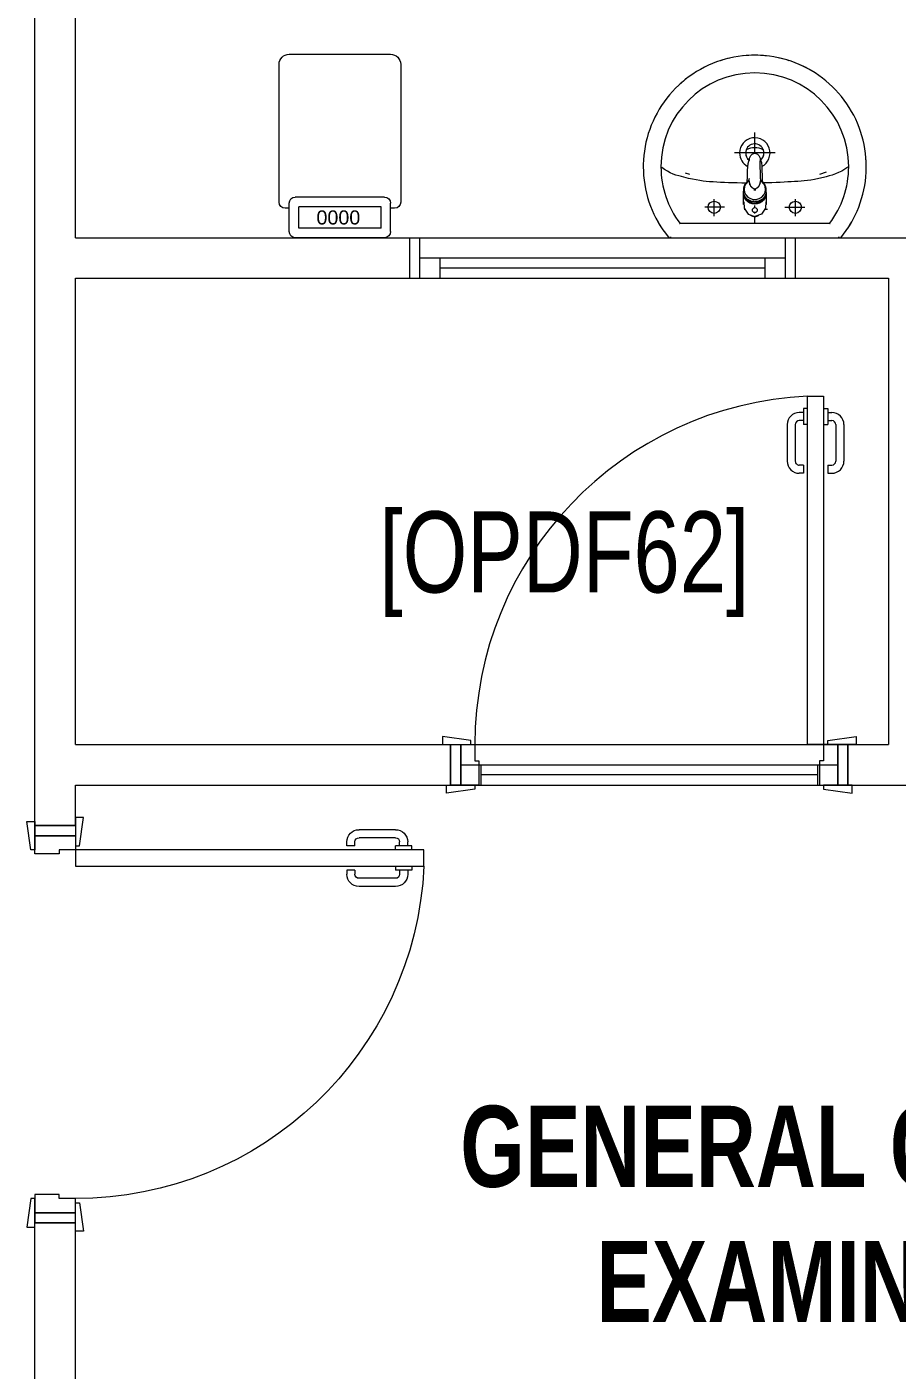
# Model space of a CAD drawing. Header units: millimetres. Extents: x -2143172 to 5255, y -610845 to 279739.
# Drawn here: x -1254381 to -1252235, y -17958 to -14645 of the extents above; entities that cross this region are included whole.
import ezdxf

# ---------------------------------------------------------------- set-up
doc = ezdxf.new("R2010")
doc.units = ezdxf.units.MM
doc.header["$LTSCALE"] = 30
for name, color, linetype, lineweight in [('72_EGR_BASE_TEXT', 7, 'Continuous', 5), ('Aluminum', 7, 'Continuous', 5), ('LOADING', 163, 'Continuous', 5), ('P-SANR-FIXT', 6, 'Continuous', 18), ('P-SANR-FIXT-1', 6, 'Continuous', 13), ('Walls', 32, 'Continuous', 5)]:
    doc.layers.add(name, color=color, linetype=linetype, lineweight=lineweight)
doc.layers.add('Wooden Joinery', color=7, linetype='Continuous', lineweight=5, true_color=0x521300)
doc.styles.get("Standard").update_dxf_attribs({"font": ''})
doc.styles.add('X3G_ENTITY_9EC9', font='swisscl.ttf', dxfattribs={"height": 0.2})
doc.styles.add('X3G_ENTITY_9F38', font='swisscl.ttf', dxfattribs={"height": 0.2})
doc.styles.get('Standard').set_extended_font_data('@Arial Unicode MS')

# ---------------------------------------------------------------- blocks, each defined once
blk = doc.blocks.new('A$C72370EFE')
at = {"layer": 'Wooden Joinery'}
for p, q in [((-0.01, -0.03), (-0.01, -0.07)), ((0, -0.03), (-0.01, -0.03)), ((0.04, -0.03), (0.05, -0.03)), ((0.05, -0.03), (0.05, -0.07)), ((-0.01, -0.04), (-0.02, -0.04)), ((-0.01, -0.06), (-0.02, -0.06)), ((0.05, -0.04), (0.06, -0.04)), ((0.05, -0.06), (0.06, -0.06)), ((-0.05, -0.07), (-0.05, -0.16)), ((-0.03, -0.07), (-0.03, -0.16)), ((0, -0.07), (-0.01, -0.07)), ((0.04, -0.07), (0.05, -0.07)), ((0.07, -0.07), (0.07, -0.16)), ((0.09, -0.07), (0.09, -0.16)), ((-0.01, -0.17), (-0.02, -0.17)), ((-0.01, -0.19), (-0.02, -0.19)), ((-0.01, -0.17), (-0.01, -0.19)), ((0.05, -0.17), (0.06, -0.17)), ((0.05, -0.17), (0.05, -0.19)), ((0.05, -0.19), (0.06, -0.19))]:
    blk.add_line(p, q, dxfattribs=at)
for centre, radius, start, end in [((-0.02, -0.07), 0.03, 90, 180), ((-0.02, -0.07), 0.01, 90, 180), ((0.06, -0.07), 0.03, 0, 90), ((0.06, -0.07), 0.01, 0, 90), ((-0.02, -0.16), 0.03, 180, 270), ((-0.02, -0.16), 0.01, 180, 270), ((0.06, -0.16), 0.01, 270, 0), ((0.06, -0.16), 0.03, 270, 0)]:
    blk.add_arc(centre, radius, start, end, dxfattribs=at)
blk = doc.blocks.new('A$C5DAD61B4')
at = {"layer": 'Wooden Joinery'}
for points in [[(80, 959.1), (80, 969.1), (10, 979.1), (10, 959.1)], [(940, 959.1), (940, 969.1), (1010, 979.1), (1010, 959.1)], [(70, 859.1), (70, 849.1), (0, 839.1), (0, 859.1)], [(120, 859.1), (120, 0), (80, 0), (80, 859.1)], [(950, 859.1), (950, 849.1), (1020, 839.1), (1020, 859.1)]]:
    blk.add_lwpolyline(points, close=True, dxfattribs=at)
for points in [[(45, 859.1), (45, 959.1), (20, 959.1), (20, 859.1), (45, 859.1)], [(45, 859.1), (80, 859.1), (80, 899.1), (90, 899.1), (90, 959.1), (45, 959.1), (45, 859.1)], [(975, 859.1), (940, 859.1), (940, 899.1), (930, 899.1), (930, 959.1), (975, 959.1), (975, 859.1)], [(975, 859.1), (975, 959.1), (1000, 959.1), (1000, 859.1), (975, 859.1)]]:
    blk.add_lwpolyline(points, dxfattribs=at)
blk.add_arc((80, 859.1), 860, 272.666, 0, dxfattribs=at)
at = {"layer": 'Wooden Joinery', "xscale": 999.9999999998854, "yscale": 999.9999999998854, "zscale": 999.9999999998854, "rotation": 180}
blk.add_blockref('A$C72370EFE', (120, 0), dxfattribs=at)
blk = doc.blocks.new('FP_138-161_A_00_GFL_-0_080_Einreichung_Grundrisse_100')
at = {"layer": 'P-SANR-FIXT'}
blk.add_line((-0.0044, -0.0019), (-0.0045, -0.0021), dxfattribs=at)
at = {"layer": 'P-SANR-FIXT', "flags": 128}
blk.add_lwpolyline([(-0.0057, -0.0037), (-0.0058, -0.0039), (-0.006, -0.004)], dxfattribs=at)
blk = doc.blocks.new('FP_139-161_A_00_GFL_-0_080_Einreichung_Grundrisse_100')
at = {"layer": 'P-SANR-FIXT'}
blk.add_line((0.0045, -0.0022), (0.0044, -0.002), dxfattribs=at)
at = {"layer": 'P-SANR-FIXT', "flags": 128}
blk.add_lwpolyline([(0.006, -0.004), (0.0059, -0.0039), (0.0057, -0.0038)], dxfattribs=at)
blk = doc.blocks.new('IS_Ceraplus_B8204_BIM_BG _1_ - B8204AA - CERAPLUS single lever basin mixer with pop-up waste-V137-161_A_00_GFL_-0_080_Einreichung_Grundrisse_100')
at = {"layer": 'P-SANR-FIXT-1'}
h = blk.add_hatch(dxfattribs=at)
h.set_pattern_fill('FP_26', color=256, style=0, pattern_type=2)
h.set_pattern_definition([(225, (0.009, 0), (0.010607, -0.010607), []), (315, (0.009, 0), (0.010607, 0.010607), [])])
h.paths.add_polyline_path([(0.0056, -0.002), (0.0058, -0.0024), (0.0058, -0.0021)])
h.paths.add_polyline_path([(0.007, -0.0039), (0.0088, -0.0045), (0.0084, -0.0043)])
at = {"layer": 'LOADING'}
for p, q in [((-0.028, 0), (-0.028, -0.0281)), ((-0.0262, -0.0282), (-0.0263, -0.0287)), ((0.0263, -0.0287), (0.0262, -0.0282)), ((0.0262, -0.0293), (0.0263, -0.0287)), ((0.028, -0.0281), (0.028, 0)), ((-0.0274, -0.0337), (-0.0271, -0.0392)), ((-0.0137, -0.0512), (-0.0129, -0.0517)), ((0.0124, -0.052), (0.0133, -0.0515)), ((0.014, -0.0647), (0.0133, -0.1077)), ((0.0185, -0.0618), (0.019, -0.0539)), ((0.019, -0.0539), (0.0188, -0.0561)), ((0.0271, -0.0392), (0.0274, -0.0337))]:
    blk.add_line(p, q, dxfattribs=at)
at = {"layer": 'LOADING', "flags": 128}
for points in [[(-0.0272, -0.0069), (-0.0266, 0.009), (-0.0165, 0.0236), (0, 0.0291)], [(0.0272, -0.0069), (0.0266, 0.009), (0.0165, 0.0236), (0, 0.0291)], [(-0.0176, -0.0568), (-0.0224, -0.0513), (-0.0254, -0.0448), (-0.0264, -0.0376), (-0.0253, -0.0305), (-0.0222, -0.024), (-0.0172, -0.0186), (-0.0109, -0.0147), (-0.0037, -0.0127), (0.0037, -0.0127), (0.0109, -0.0147), (0.0172, -0.0186), (0.0222, -0.024), (0.0253, -0.0305), (0.0264, -0.0376), (0.0254, -0.0448), (0.0224, -0.0513), (0.0176, -0.0568)], [(-0.0271, -0.0393), (-0.027, -0.0403), (-0.0269, -0.0414), (-0.0267, -0.0424), (-0.0265, -0.0434), (-0.0262, -0.0444), (-0.0259, -0.0454), (-0.0255, -0.0464), (-0.0252, -0.0474), (-0.0247, -0.0484), (-0.0243, -0.0493), (-0.0238, -0.0502), (-0.0232, -0.0511), (-0.0226, -0.052), (-0.022, -0.0529), (-0.0214, -0.0537), (-0.0207, -0.0545), (-0.0199, -0.0553), (-0.0192, -0.0561), (-0.0184, -0.0568), (-0.0176, -0.0575), (-0.0173, -0.0577)], [(-0.019, -0.0539), (-0.0185, -0.0615), (-0.0185, -0.0618)], [(-0.0162, -0.0579), (-0.0156, -0.058), (-0.0151, -0.0581), (-0.0146, -0.0583), (-0.0142, -0.0586), (-0.0139, -0.0588), (-0.0138, -0.0591)], [(-0.0138, -0.0591), (-0.0139, -0.0612), (-0.014, -0.0633)], [(0.0138, -0.0591), (0.0139, -0.0588), (0.0142, -0.0586), (0.0146, -0.0583), (0.0151, -0.0581), (0.0156, -0.058), (0.0162, -0.0579)], [(0.014, -0.0633), (0.0139, -0.0612), (0.0138, -0.0591)], [(0.0171, -0.0578), (0.0174, -0.0575), (0.0176, -0.0568)], [(0.0173, -0.0577), (0.0181, -0.057), (0.0189, -0.0563), (0.0197, -0.0556), (0.0204, -0.0548), (0.0211, -0.054), (0.0218, -0.0532), (0.0224, -0.0523), (0.023, -0.0514), (0.0236, -0.0505), (0.0241, -0.0496), (0.0246, -0.0487), (0.025, -0.0477), (0.0254, -0.0467), (0.0258, -0.0458), (0.0261, -0.0448), (0.0264, -0.0437), (0.0266, -0.0427), (0.0268, -0.0417), (0.027, -0.0407), (0.0271, -0.0396), (0.0271, -0.0393)], [(0.0184, -0.0651), (0.0184, -0.0652), (0.0184, -0.0652), (0.0184, -0.0652), (0.0184, -0.0654), (0.0184, -0.0655)], [(-0.0181, -0.0728), (-0.0177, -0.083), (-0.0172, -0.0938)], [(0.0172, -0.0938), (0.0177, -0.083), (0.0181, -0.0728)], [(-0.0129, -0.1142), (-0.0124, -0.1161), (-0.0118, -0.1179), (-0.0109, -0.1197), (-0.0098, -0.1214), (-0.0084, -0.123), (-0.0067, -0.1244), (-0.0047, -0.1255), (-0.0025, -0.1263), (0, -0.1266)], [(0, -0.1266), (0.0025, -0.1263), (0.0047, -0.1255), (0.0067, -0.1244), (0.0084, -0.123), (0.0098, -0.1214), (0.0109, -0.1197), (0.0118, -0.1179), (0.0124, -0.1161), (0.0129, -0.1142)]]:
    blk.add_lwpolyline(points, dxfattribs=at)
at = {"layer": 'LOADING'}
for centre, radius, start, end in [((0, 0.0135), 0.00603, 0, 180), ((0, 0.0135), 0.00603, 180, 0), ((-0.009, 0), 0.005, 300, 315), ((0.009, 0), 0.005, 225, 240)]:
    blk.add_arc(centre, radius, start, end, dxfattribs=at)
for centre, major_axis, start_param, end_param in [((0, -0.0281), (-0.028, 0), 4.712389, 6.47291), ((0, -0.0321), (0.0275, 0), 3.141823, 3.202701), ((0, -0.0287), (0.0267, 0), 1.570796, 3.036556), ((0, -0.0287), (0.0263, 0), 2.625648, 2.791756), ((0, -0.0287), (-0.0263, 0), 4.712389, 5.759587), ((0, -0.0281), (0.028, 0), 6.093357, 7.853982), ((0, -0.0287), (0.0267, 0), 0.105099, 1.570796), ((0, -0.0287), (0.0262, 0), 0.523599, 1.570796), ((0, -0.0287), (0.0262, 0), 0.349919, 0.515945), ((0, -0.0321), (0.0275, 0), 6.222066, 6.282955), ((0, -0.0321), (0.0275, 0), 3.239313, 3.439417), ((0, -0.0281), (0.028, 0), 3.371221, 3.483334), ((0, -0.0312), (0.0248, 0), 4.111947, 4.191073), ((0, -0.0281), (0.028, 0), 4.202431, 4.259552), ((0, -0.0287), (0.0263, 0), 4.169225, 4.2325), ((0, -0.0281), (0.028, 0), 5.172057, 5.222265), ((0, -0.0287), (0.0267, 0), 6.059374, 6.108652), ((0, -0.0321), (0.0275, 0), 5.985527, 6.185455), ((0, -0.0281), (0.028, 0), 5.94107, 6.05344)]:
    blk.add_ellipse(centre, major_axis=major_axis, ratio=0.961262, start_param=start_param, end_param=end_param, dxfattribs=at)
for points, knots in [([(-0.0215, -0.0162), (-0.0216, -0.0163), (-0.0219, -0.0167), (-0.0227, -0.0177), (-0.0238, -0.0192), (-0.0249, -0.0211), (-0.0258, -0.0231), (-0.0266, -0.0253), (-0.0273, -0.0282), (-0.0275, -0.0305), (-0.0275, -0.0321)], [0.7859035, 0.7859035, 0.7859035, 0.7859035, 0.7916667, 0.8055556, 0.8333333, 0.8611111, 0.8888889, 0.9166667, 0.9444444, 1, 1, 1, 1]), ([(0.021, -0.0157), (0.0208, -0.0154), (0.0203, -0.0149), (0.0192, -0.0139), (0.0177, -0.0127), (0.0161, -0.0117), (0.0148, -0.0109), (0.0138, -0.0104), (0.0127, -0.0099), (0.0113, -0.0093), (0.0087, -0.0084), (0.0048, -0.0075), (0, -0.0071), (-0.0048, -0.0075), (-0.0087, -0.0084), (-0.0113, -0.0093), (-0.0127, -0.0099), (-0.0138, -0.0104), (-0.0148, -0.0109), (-0.0161, -0.0117), (-0.0177, -0.0127), (-0.0191, -0.0139), (-0.0202, -0.0149), (-0.0208, -0.0154), (-0.021, -0.0157)], [0.2222222, 0.2222222, 0.2222222, 0.2222222, 0.2361111, 0.25, 0.2777778, 0.3055556, 0.3194444, 0.3333333, 0.3472222, 0.3611111, 0.3888889, 0.4444444, 0.5, 0.5555556, 0.6111111, 0.6388889, 0.6527778, 0.6666667, 0.6805556, 0.6944444, 0.7222222, 0.75, 0.7638889, 0.7777778, 0.7777778, 0.7777778, 0.7777778]), ([(0.0275, -0.0321), (0.0275, -0.0305), (0.0273, -0.0282), (0.0266, -0.0253), (0.0258, -0.0231), (0.0249, -0.0211), (0.0238, -0.0192), (0.0227, -0.0177), (0.0219, -0.0167), (0.0216, -0.0163), (0.0215, -0.0162)], [0, 0, 0, 0, 0.0555556, 0.0833333, 0.1111111, 0.1388889, 0.1666667, 0.1944444, 0.2083333, 0.2142181, 0.2142181, 0.2142181, 0.2142181]), ([(-0.0188, -0.0538), (-0.0188, -0.0547), (-0.0186, -0.0582), (-0.0185, -0.0619), (-0.0184, -0.0646)], [0.6724021, 0.6724021, 0.6724021, 0.6724021, 0.75, 1, 1, 1, 1]), ([(-0.0162, -0.0579), (-0.0162, -0.0578), (-0.0163, -0.0578), (-0.0165, -0.0577), (-0.0166, -0.0575), (-0.0167, -0.0574), (-0.0169, -0.0573), (-0.017, -0.0572), (-0.0172, -0.0571), (-0.0173, -0.057), (-0.0175, -0.0569), (-0.0176, -0.0568)], [0, 0, 0, 0, 0.1, 0.2, 0.3, 0.4, 0.5, 0.6, 0.7, 0.8, 1, 1, 1, 1]), ([(-0.0148, -0.0587), (-0.015, -0.0586), (-0.0159, -0.0583), (-0.0167, -0.058), (-0.0172, -0.0578)], [0.8, 0.8, 0.8, 0.8, 0.85, 1, 1, 1, 1]), ([(0, -0.0378), (-0.0005, -0.038), (-0.0012, -0.0384), (-0.0021, -0.0389), (-0.0028, -0.0393), (-0.0035, -0.0397), (-0.0042, -0.04), (-0.0049, -0.0405), (-0.0055, -0.0409), (-0.0061, -0.0414), (-0.0067, -0.0419), (-0.0072, -0.0424), (-0.0078, -0.0429), (-0.0083, -0.0435), (-0.0088, -0.0441), (-0.0092, -0.0446), (-0.0096, -0.0452), (-0.01, -0.0459), (-0.0103, -0.0466), (-0.0105, -0.0472), (-0.0107, -0.0477), (-0.0108, -0.0481), (-0.0109, -0.0484), (-0.0111, -0.0489), (-0.0114, -0.0497), (-0.0118, -0.0509), (-0.0122, -0.0521), (-0.0124, -0.053), (-0.0126, -0.0537), (-0.0128, -0.0544), (-0.0129, -0.0552), (-0.0131, -0.0559), (-0.0132, -0.0566), (-0.0134, -0.0572), (-0.0136, -0.0581), (-0.0137, -0.0587), (-0.0138, -0.0591)], [0, 0, 0, 0, 0.055556, 0.083333, 0.111111, 0.138889, 0.166667, 0.194444, 0.222222, 0.25, 0.277778, 0.305556, 0.333333, 0.361111, 0.388889, 0.416667, 0.444444, 0.472222, 0.5, 0.527778, 0.541667, 0.555556, 0.569444, 0.583333, 0.611111, 0.666667, 0.722222, 0.75, 0.777778, 0.805556, 0.833333, 0.861111, 0.888889, 0.916667, 0.944444, 1, 1, 1, 1]), ([(0, -0.0357), (-0.0006, -0.0357), (-0.0013, -0.0357), (-0.002, -0.0357), (-0.0022, -0.0357)], [0, 0, 0, 0, 0.1, 0.1298359, 0.1298359, 0.1298359, 0.1298359]), ([(0.0022, -0.0357), (0.002, -0.0357), (0.0013, -0.0357), (0.0006, -0.0357), (0, -0.0357)], [0.8701578, 0.8701578, 0.8701578, 0.8701578, 0.9, 1, 1, 1, 1]), ([(0.0138, -0.0591), (0.0137, -0.0587), (0.0136, -0.0581), (0.0134, -0.0572), (0.0132, -0.0566), (0.0131, -0.0559), (0.0129, -0.0552), (0.0128, -0.0544), (0.0126, -0.0537), (0.0124, -0.053), (0.0122, -0.0521), (0.0118, -0.0509), (0.0114, -0.0497), (0.0111, -0.0489), (0.0109, -0.0484), (0.0108, -0.0481), (0.0107, -0.0477), (0.0105, -0.0472), (0.0103, -0.0466), (0.01, -0.0459), (0.0096, -0.0452), (0.0092, -0.0446), (0.0088, -0.0441), (0.0083, -0.0435), (0.0078, -0.0429), (0.0072, -0.0424), (0.0067, -0.0419), (0.0061, -0.0414), (0.0055, -0.0409), (0.0049, -0.0405), (0.0042, -0.04), (0.0035, -0.0397), (0.0028, -0.0393), (0.0021, -0.0389), (0.0012, -0.0384), (0.0005, -0.038), (0, -0.0378)], [0, 0, 0, 0, 0.055556, 0.083333, 0.111111, 0.138889, 0.166667, 0.194444, 0.222222, 0.25, 0.277778, 0.333333, 0.388889, 0.416667, 0.430556, 0.444444, 0.458333, 0.472222, 0.5, 0.527778, 0.555556, 0.583333, 0.611111, 0.638889, 0.666667, 0.694444, 0.722222, 0.75, 0.777778, 0.805556, 0.833333, 0.861111, 0.888889, 0.916667, 0.944444, 1, 1, 1, 1]), ([(0.0141, -0.0613), (0.0141, -0.0611), (0.0143, -0.0608), (0.0145, -0.0604), (0.0148, -0.06), (0.0151, -0.0596), (0.0153, -0.0594), (0.0155, -0.0592), (0.0156, -0.059), (0.0158, -0.0588), (0.016, -0.0587), (0.0163, -0.0585), (0.0165, -0.0583), (0.0166, -0.0582)], [0.3333333, 0.3333333, 0.3333333, 0.3333333, 0.4166667, 0.5, 0.5833333, 0.6666667, 0.7083333, 0.75, 0.7916667, 0.8333333, 0.875, 0.9166667, 1, 1, 1, 1]), ([(0.0176, -0.0568), (0.0175, -0.0569), (0.0173, -0.057), (0.0172, -0.0571), (0.017, -0.0572), (0.0169, -0.0573), (0.0167, -0.0574), (0.0166, -0.0575), (0.0165, -0.0577), (0.0163, -0.0578), (0.0162, -0.0578), (0.0162, -0.0579)], [0, 0, 0, 0, 0.2, 0.3, 0.4, 0.5, 0.6, 0.7, 0.8, 0.9, 1, 1, 1, 1]), ([(0.0184, -0.0646), (0.0185, -0.0619), (0.0186, -0.0582), (0.0188, -0.0547), (0.0188, -0.0538)], [0, 0, 0, 0, 0.25, 0.3275586, 0.3275586, 0.3275586, 0.3275586]), ([(-0.0131, -0.1116), (-0.0132, -0.1115), (-0.0135, -0.1109), (-0.0141, -0.1099), (-0.0147, -0.1086), (-0.0153, -0.1072), (-0.0159, -0.1053), (-0.0167, -0.1021), (-0.0171, -0.0992), (-0.0171, -0.0973)], [0.4856715, 0.4856715, 0.4856715, 0.4856715, 0.5, 0.55, 0.6, 0.65, 0.7, 0.8, 1, 1, 1, 1]), ([(0.0131, -0.1116), (0.0133, -0.1113), (0.0137, -0.1106), (0.0142, -0.1096), (0.0147, -0.1084), (0.0153, -0.1072), (0.0159, -0.1053), (0.0167, -0.1021), (0.0171, -0.0992), (0.0171, -0.0973)], [-0.5143371, -0.5143371, -0.5143371, -0.5143371, -0.475, -0.4375, -0.4, -0.35, -0.3, -0.2, 0, 0, 0, 0]), ([(-0.0132, -0.1091), (-0.0132, -0.1096), (-0.0132, -0.1103), (-0.0132, -0.1111), (-0.0132, -0.1115), (-0.0132, -0.1118), (-0.0131, -0.1122), (-0.0131, -0.1125), (-0.0131, -0.1128), (-0.0131, -0.1131), (-0.013, -0.1134), (-0.013, -0.1138), (-0.0129, -0.1141), (-0.0129, -0.1142)], [0.2, 0.2, 0.2, 0.2, 0.4, 0.5, 0.55, 0.6, 0.65, 0.7, 0.75, 0.8, 0.85, 0.9, 1, 1, 1, 1]), ([(0.0129, -0.1142), (0.0129, -0.1141), (0.013, -0.1138), (0.013, -0.1134), (0.0131, -0.1131), (0.0131, -0.1128), (0.0131, -0.1125), (0.0131, -0.1122), (0.0132, -0.1118), (0.0132, -0.1115), (0.0132, -0.1111), (0.0132, -0.1103), (0.0132, -0.1096), (0.0132, -0.1091)], [0, 0, 0, 0, 0.1, 0.15, 0.2, 0.25, 0.3, 0.35, 0.4, 0.45, 0.5, 0.6, 0.8, 0.8, 0.8, 0.8])]:
    blk.add_open_spline(points, degree=3, knots=knots, dxfattribs=at)
for points in [[(-0.0184, -0.0646), (-0.0183, -0.0659), (-0.0182, -0.0684), (-0.0181, -0.0709), (-0.0181, -0.0721)], [(-0.0172, -0.0578), (-0.0171, -0.0578), (-0.0169, -0.058), (-0.0167, -0.0581), (-0.0166, -0.0582)], [(-0.0162, -0.0579), (-0.0162, -0.0579), (-0.0164, -0.0581), (-0.0165, -0.0582), (-0.0166, -0.0583), (-0.0166, -0.0582), (-0.0166, -0.0582)], [(-0.0166, -0.0582), (-0.0163, -0.0585), (-0.0156, -0.059), (-0.0148, -0.0599), (-0.0142, -0.0609), (-0.0139, -0.0617), (-0.0138, -0.0621)], [(-0.014, -0.0633), (-0.014, -0.0633), (-0.014, -0.0633), (-0.014, -0.0633)], [(-0.014, -0.0646), (-0.014, -0.0644), (-0.014, -0.064), (-0.014, -0.0635), (-0.014, -0.0633)], [(0.014, -0.0633), (0.014, -0.0633), (0.014, -0.0633), (0.014, -0.0633)], [(0.014, -0.0633), (0.014, -0.0635), (0.014, -0.064), (0.014, -0.0644), (0.014, -0.0647)], [(0.0172, -0.0578), (0.0168, -0.0579), (0.0158, -0.0583), (0.0147, -0.0587), (0.0141, -0.059)], [(0.0166, -0.0582), (0.0166, -0.0582), (0.0166, -0.0583), (0.0165, -0.0582), (0.0164, -0.0581), (0.0162, -0.0579), (0.0162, -0.0579)], [(0.0166, -0.0582), (0.0167, -0.0582), (0.0168, -0.0581), (0.0169, -0.058), (0.0169, -0.058)], [(0.0169, -0.058), (0.017, -0.0579), (0.0171, -0.0579), (0.0171, -0.0578)], [(0.0181, -0.0721), (0.0181, -0.0709), (0.0182, -0.0684), (0.0183, -0.0659), (0.0184, -0.0646)], [(-0.0172, -0.0938), (-0.0172, -0.0944), (-0.0172, -0.0956), (-0.0171, -0.0967), (-0.0171, -0.0973)], [(0.0171, -0.0973), (0.0171, -0.0967), (0.0172, -0.0956), (0.0172, -0.0944), (0.0172, -0.0938)]]:
    blk.add_open_spline(points, degree=3, dxfattribs=at)
for name in ['FP_138-161_A_00_GFL_-0_080_Einreichung_Grundrisse_100', 'FP_139-161_A_00_GFL_-0_080_Einreichung_Grundrisse_100']:
    blk.add_blockref(name, (0, 0), dxfattribs=at)
blk = doc.blocks.new('_100_WB_KER_REN_55x45x18 - _100_WB_KER_REN_55x45x18-V63-161_A_00_GFL_-0_080_Einreichung_Grundrisse_100')
at = {"layer": 'LOADING'}
for p, q in [((-0.2075, 0.225), (-0.2075, 0.2227)), ((0.2074, 0.225), (-0.2074, 0.225)), ((0.2075, 0.2227), (0.2075, 0.225)), ((-0.1855, 0.1899), (0.1855, 0.1899)), ((-0.1, 0.172), (-0.1, 0.1303)), ((0, 0.1899), (0, 0.1724)), ((0.1, 0.172), (0.1, 0.1303)), ((-0.0744, 0.15), (-0.1234, 0.15)), ((-0.0259, 0.155), (-0.0315, 0.155)), ((0, 0.1656), (0, 0.1628)), ((0, 0.1509), (0, 0.1454)), ((0, 0.1422), (0, 0.1399)), ((0.026, 0.155), (0.0248, 0.155)), ((0.0744, 0.15), (0.1234, 0.15)), ((-0.1763, 0.0637), (-0.1598, 0.0692)), ((0.1605, 0.0691), (0.1707, 0.0656)), ((-0.05, 0.0161), (0.05, 0.0161)), ((0, 0.0168), (0, -0.0348))]:
    blk.add_line(p, q, dxfattribs=at)
at = {"layer": 'LOADING', "flags": 128}
for points in [[(-0.2121, 0.225), (-0.219, 0.2164), (-0.2254, 0.2075), (-0.2316, 0.1983), (-0.2373, 0.189), (-0.2427, 0.1794), (-0.2476, 0.1696), (-0.2522, 0.1596), (-0.2564, 0.1494), (-0.2602, 0.1391), (-0.2635, 0.1286), (-0.2665, 0.118), (-0.269, 0.1073), (-0.271, 0.0965), (-0.2727, 0.0856), (-0.2739, 0.0747), (-0.2747, 0.0637), (-0.275, 0.0527), (-0.275, 0.05)], [(0.275, 0.05), (0.2748, 0.061), (0.2741, 0.072), (0.273, 0.0829), (0.2715, 0.0938), (0.2695, 0.1046), (0.2671, 0.1154), (0.2643, 0.126), (0.261, 0.1365), (0.2574, 0.1469), (0.2533, 0.1571), (0.2488, 0.1671), (0.2439, 0.177), (0.2387, 0.1866), (0.233, 0.1961), (0.227, 0.2053), (0.2206, 0.2142), (0.2138, 0.2229), (0.2121, 0.225)], [(-0.275, 0.05), (-0.2748, 0.039), (-0.2741, 0.028), (-0.273, 0.0171), (-0.2715, 0.0062), (-0.2695, -0.0046), (-0.2671, -0.0154), (-0.2643, -0.026), (-0.261, -0.0365), (-0.2574, -0.0469), (-0.2533, -0.0571), (-0.2488, -0.0671), (-0.2439, -0.077), (-0.2387, -0.0866), (-0.233, -0.0961), (-0.227, -0.1053), (-0.2206, -0.1142), (-0.2138, -0.1229), (-0.2067, -0.1313), (-0.1993, -0.1395), (-0.1916, -0.1473), (-0.1836, -0.1548), (-0.1752, -0.162), (-0.1666, -0.1688), (-0.1577, -0.1753), (-0.1486, -0.1814), (-0.1392, -0.1872), (-0.1296, -0.1925), (-0.1198, -0.1975), (-0.1098, -0.2021), (-0.0996, -0.2063), (-0.0893, -0.2101), (-0.0788, -0.2135), (-0.0682, -0.2164), (-0.0575, -0.2189), (-0.0467, -0.221), (-0.0359, -0.2227), (-0.0249, -0.2239), (-0.014, -0.2246), (-0.003, -0.225), (0.008, -0.2249), (0.019, -0.2243), (0.03, -0.2234), (0.0409, -0.2219), (0.0517, -0.2201), (0.0625, -0.2178), (0.0731, -0.2151), (0.0837, -0.212), (0.0941, -0.2084), (0.1043, -0.2044), (0.1144, -0.2001), (0.1243, -0.1953), (0.1341, -0.1901), (0.1436, -0.1846), (0.1528, -0.1786), (0.1618, -0.1723), (0.1706, -0.1657), (0.1791, -0.1587), (0.1873, -0.1514), (0.1952, -0.1437), (0.2028, -0.1358), (0.21, -0.1275), (0.217, -0.119), (0.2236, -0.1101), (0.2298, -0.1011), (0.2356, -0.0918), (0.2411, -0.0822), (0.2462, -0.0725), (0.2509, -0.0625), (0.2552, -0.0524), (0.2591, -0.0421), (0.2626, -0.0317), (0.2656, -0.0211), (0.2683, -0.0104), (0.2705, 0.0003), (0.2722, 0.0112), (0.2736, 0.0221), (0.2745, 0.0331), (0.2749, 0.0441), (0.275, 0.05)]]:
    blk.add_lwpolyline(points, dxfattribs=at)
at = {"layer": 'LOADING'}
for centre in [(-0.1, 0.15), (0.1, 0.15)]:
    blk.add_circle(centre, 0.015, dxfattribs=at)
for centre, radius, start, end in [((0, 0.05), 0.275, 145.9324, 150.3591), ((0, 0.05), 0.275, 140.4788, 141.2381), ((0, 0.05), 0.275, 38.7619, 39.5212), ((0, 0.05), 0.275, 29.6409, 34.0676), ((0, 0.05), 0.2315, 142.8209, 180), ((0, 0.155), 0.0175, 54.0899, 125.9101), ((0, 0.155), 0.0175, 68.869, 83.8798), ((0, 0.05), 0.2315, 0, 37.1791), ((0, 0.155), 0.0175, 251.9463, 258.2346), ((0, 0.05), 0.275, 180, 183.6225), ((0, 0.05), 0.2315, 180, 0), ((0, 0.0161), 0.0375, 117.1305, 0), ((0, 0.0161), 0.0225, 129.5025, 0), ((0, 0.0161), 0.0225, 0, 51.4286), ((0, 0.0161), 0.0375, 0, 61.4146), ((0, 0.0161), 0.0225, 180, 193.3417), ((0, 0.0161), 0.0225, 197.0466, 201.508), ((0, 0.0161), 0.0225, 156.725, 162.0134), ((0, 0.05), 0.047, 243.4433, 296.5567), ((0, 0.0161), 0.0225, 138.0808, 143.3939), ((0, 0.0161), 0.0225, 36.616, 41.9265), ((0, 0.0161), 0.0225, 17.9887, 23.276), ((0, 0.0161), 0.0225, 338.492, 342.9534), ((0, 0.0161), 0.0225, 346.6583, 0), ((0, 0.05), 0.275, 307.6689, 312), ((0, 0.05), 0.275, 240, 245.6589), ((0, 0.05), 0.275, 252, 257.5535), ((0, 0.05), 0.275, 264, 276), ((0, 0.05), 0.275, 282.9241, 288)]:
    blk.add_arc(centre, radius, start, end, dxfattribs=at)
for points, knots in [([(-0.2074, 0.225), (-0.2078, 0.225), (-0.2086, 0.225), (-0.2095, 0.225), (-0.2102, 0.225), (-0.2106, 0.225), (-0.2109, 0.225), (-0.2111, 0.225), (-0.2114, 0.225), (-0.2116, 0.225), (-0.2118, 0.225), (-0.2119, 0.225), (-0.2119, 0.225)], [-1, -1, -1, -1, -0.8333333, -0.6666667, -0.5833333, -0.5, -0.4583333, -0.4166667, -0.3333333, -0.2916667, -0.25, -0.1666667, -0.1666667, -0.1666667, -0.1666667]), ([(0.2119, 0.225), (0.2119, 0.225), (0.2118, 0.225), (0.2116, 0.225), (0.2114, 0.225), (0.2111, 0.225), (0.2109, 0.225), (0.2106, 0.225), (0.2102, 0.225), (0.2095, 0.225), (0.2086, 0.225), (0.2078, 0.225), (0.2074, 0.225)], [-0.8333333, -0.8333333, -0.8333333, -0.8333333, -0.75, -0.7083333, -0.6666667, -0.5833333, -0.5416667, -0.5, -0.4166667, -0.3333333, -0.1666667, 0, 0, 0, 0]), ([(-0.0037, 0.1721), (-0.0046, 0.1719), (-0.0064, 0.1714), (-0.0081, 0.1705), (-0.009, 0.17)], [0.5653198, 0.5653198, 0.5653198, 0.5653198, 0.6111111, 0.6666667, 0.6666667, 0.6666667, 0.6666667]), ([(0.009, 0.17), (0.0086, 0.1703), (0.0077, 0.1708), (0.0059, 0.1715), (0.0046, 0.1719), (0.0037, 0.1721)], [0.3333333, 0.3333333, 0.3333333, 0.3333333, 0.3611111, 0.3888889, 0.4346482, 0.4346482, 0.4346482, 0.4346482]), ([(-0.2294, 0.0509), (-0.2103, 0.066), (-0.1431, 0.0839), (-0.1084, 0.0863), (-0.0496, 0.0893), (-0.0206, 0.0899)], [0.0392191, 0.0392191, 0.0392191, 0.0392191, 0.1715289, 0.4228457, 0.6475389, 0.6475389, 0.6475389, 0.6475389]), ([(0.0209, 0.0903), (0.0512, 0.0901), (0.1113, 0.0879), (0.1514, 0.0828), (0.2115, 0.0665), (0.2292, 0.052)], [0.7533082, 0.7533082, 0.7533082, 0.7533082, 0.9865548, 1.235629, 1.3638988, 1.3638988, 1.3638988, 1.3638988]), ([(-0.0141, 0.0337), (-0.0162, 0.0319), (-0.0207, 0.0267), (-0.0225, 0.02), (-0.0225, 0.0161)], [0.7144203, 0.7144203, 0.7144203, 0.7144203, 0.8333333, 1, 1, 1, 1]), ([(0.0225, 0.0161), (0.0225, 0.0187), (0.0216, 0.0239), (0.0182, 0.0298), (0.0152, 0.0327), (0.0141, 0.0337)], [0, 0, 0, 0, 0.1111111, 0.2222222, 0.285568, 0.285568, 0.285568, 0.285568])]:
    blk.add_open_spline(points, degree=3, knots=knots, dxfattribs=at)
for points in [[(-0.2075, 0.2227), (-0.2075, 0.2231), (-0.2075, 0.2235), (-0.2075, 0.2239)], [(0.2075, 0.2239), (0.2075, 0.2235), (0.2075, 0.2231), (0.2075, 0.2227)], [(-0.1852, 0.1899), (-0.1853, 0.1899), (-0.1854, 0.1899), (-0.1855, 0.1899)], [(-0.0009, 0.1725), (-0.0013, 0.1725), (-0.0018, 0.1724), (-0.0022, 0.1724)], [(0.0022, 0.1724), (0.0018, 0.1724), (0.0013, 0.1725), (0.0009, 0.1725)], [(0.1855, 0.1899), (0.1854, 0.1899), (0.1853, 0.1899), (0.1852, 0.1899)], [(-0.0225, 0.0161), (-0.0225, 0.0147), (-0.0222, 0.012), (-0.0215, 0.0093), (-0.021, 0.008)], [(0.021, 0.008), (0.0215, 0.0093), (0.0222, 0.012), (0.0225, 0.0147), (0.0225, 0.0161)]]:
    blk.add_open_spline(points, degree=3, dxfattribs=at)
at = {"layer": 'LOADING', "xscale": -1, "rotation": 5.088887490341627e-12}
blk.add_blockref('IS_Ceraplus_B8204_BIM_BG _1_ - B8204AA - CERAPLUS single lever basin mixer with pop-up waste-V137-161_A_00_GFL_-0_080_Einreichung_Grundrisse_100', (0, 0.1434), dxfattribs=at)
blk = doc.blocks.new('HF13461A-P')
at = {"layer": 'LOADING'}
for p, q in [((0.0229, 0.4353), (0.0229, 0.3653)), ((0.2579, 0.4503), (0.0379, 0.4503)), ((0.2729, 0.4353), (0.2729, 0.3653)), ((0.2493, 0.4266), (0.0466, 0.4266)), ((0.0466, 0.4266), (0.0466, 0.3739)), ((0.2493, 0.4266), (0.2493, 0.3739)), ((0.0229, 0.3778), (0.0129, 0.3778)), ((0.2493, 0.3739), (0.0466, 0.3739)), ((0.2829, 0.3778), (0.2729, 0.3778)), ((-0.0021, 0.3628), (-0.0021, 0.0228)), ((0.2579, 0.3503), (0.0379, 0.3503)), ((0.2979, 0.0228), (0.2979, 0.3628)), ((0.0229, -0.0022), (0.2729, -0.0022))]:
    blk.add_line(p, q, dxfattribs=at)
for centre, radius, start, end in [((0.0379, 0.4353), 0.015, 90, 180), ((0.2579, 0.4353), 0.015, 0, 90), ((0.0129, 0.3628), 0.015, 90, 180), ((0.0379, 0.3653), 0.015, 180, 270), ((0.2579, 0.3653), 0.015, 270, 0), ((0.2829, 0.3628), 0.015, 0, 90), ((0.0229, 0.0228), 0.025, 180, 270), ((0.2729, 0.0228), 0.025, 270, 0)]:
    blk.add_arc(centre, radius, start, end, dxfattribs=at)
blk.add_text('0000', height=0.03477, dxfattribs=at).set_placement((0.0901, 0.3829))

msp = doc.modelspace()

# ---------------------------------------------------------------- linework, layer by layer
at = {"layer": 'Aluminum', "color": 5}
for p, q in [((-1253437.3, -15164.7), (-1252486, -15164.7)), ((-1253412.3, -15164.7), (-1253412.3, -15264.7)), ((-1252511, -15164.7), (-1252511, -15264.7)), ((-1253412.3, -15214.7), (-1252511, -15214.7)), ((-1253362.3, -15214.7), (-1253362.3, -15264.7)), ((-1252561, -15214.7), (-1252561, -15264.7)), ((-1253437.3, -15264.7), (-1252486, -15264.7)), ((-1252561, -15239.7), (-1253362.3, -15239.7)), ((-1253336.1, -16414.7), (-1252356.1, -16414.7)), ((-1253311.1, -16414.7), (-1253311.1, -16514.7)), ((-1252381.1, -16414.7), (-1252381.1, -16514.7)), ((-1253311.1, -16464.7), (-1252381.1, -16464.7)), ((-1253261.1, -16464.7), (-1253261.1, -16514.7)), ((-1252431.1, -16464.7), (-1252431.1, -16514.7)), ((-1252431.1, -16489.7), (-1253261.1, -16489.7)), ((-1253336.1, -16514.7), (-1252356.1, -16514.7))]:
    msp.add_line(p, q, dxfattribs=at)
at = {"layer": 'Walls'}
for p, q in [((-1254360.9, -16614.7), (-1254360.9, -14494.7)), ((-1254260.9, -15164.7), (-1254260.9, -14494.7)), ((-1254260.9, -15164.7), (-1253437.3, -15164.7)), ((-1253437.3, -15164.7), (-1253437.3, -15264.7)), ((-1252486, -15164.7), (-1252056.1, -15164.7)), ((-1252486, -15164.7), (-1252486, -15264.7)), ((-1254260.9, -16414.7), (-1254260.9, -15264.7)), ((-1254260.9, -15264.7), (-1253437.3, -15264.7)), ((-1252486, -15264.7), (-1252256.1, -15264.7)), ((-1252256.1, -15264.7), (-1252256.1, -16414.7)), ((-1254260.9, -16414.7), (-1253336.1, -16414.7)), ((-1253336.1, -16514.7), (-1253336.1, -16414.7)), ((-1253336.1, -16414.7), (-1253336.1, -16514.7)), ((-1252436.1, -16414.7), (-1252256.1, -16414.7)), ((-1252356.1, -16514.7), (-1252356.1, -16414.7)), ((-1252356.1, -16414.7), (-1252356.1, -16514.7)), ((-1254260.9, -16614.7), (-1254260.9, -16514.7)), ((-1254260.9, -16514.7), (-1253336.1, -16514.7)), ((-1252396.1, -16514.7), (-1252056.1, -16514.7)), ((-1254260.9, -16614.7), (-1254360.9, -16614.7)), ((-1254360.9, -19444.7), (-1254360.9, -17594.7)), ((-1254260.9, -17594.7), (-1254360.9, -17594.7)), ((-1254260.9, -19403.3), (-1254260.9, -17594.7))]:
    msp.add_line(p, q, dxfattribs=at)

# ---------------------------------------------------------------- block references
at = {"layer": 'LOADING', "lineweight": 0, "xscale": -1000, "yscale": 1000, "zscale": 1000, "rotation": 180}
msp.add_blockref('HF13461A-P', (-1253756.9, -14714.4, -0.1), dxfattribs=at)
at = {"layer": 'LOADING', "xscale": 1000, "yscale": 1000, "zscale": 1000, "rotation": 180}
msp.add_blockref('_100_WB_KER_REN_55x45x18 - _100_WB_KER_REN_55x45x18-V63-161_A_00_GFL_-0_080_Einreichung_Grundrisse_100', (-1252585.9, -14939.7, -0.1), dxfattribs=at)
at = {"layer": 'Wooden Joinery', "rotation": 180}
msp.add_blockref('A$C5DAD61B4', (-1252336.1, -15555.7), dxfattribs=at)
at = {"layer": 'Wooden Joinery', "xscale": -1, "rotation": 90}
msp.add_blockref('A$C5DAD61B4', (-1253401.8, -16594.7), dxfattribs=at)

# ---------------------------------------------------------------- texts
at = {"layer": '72_EGR_BASE_TEXT', "insert": (-1253055.6, -15839.7), "char_height": 200, "attachment_point": 2, "style": 'X3G_ENTITY_9F38'}
msp.add_mtext('[OPDF62]', dxfattribs=at)
at = {"layer": '72_EGR_BASE_TEXT', "insert": (-1251911.5, -17305.7, 0), "char_height": 200, "width": 3508.102, "attachment_point": 2, "style": 'X3G_ENTITY_9EC9'}
msp.add_mtext('{\\fSwis721 LtCn BT|b1|i0|c0|p34;GENERAL CONSULTATION / EXAMINATION ROOM}', dxfattribs=at)

doc.saveas('drawing.dxf')
